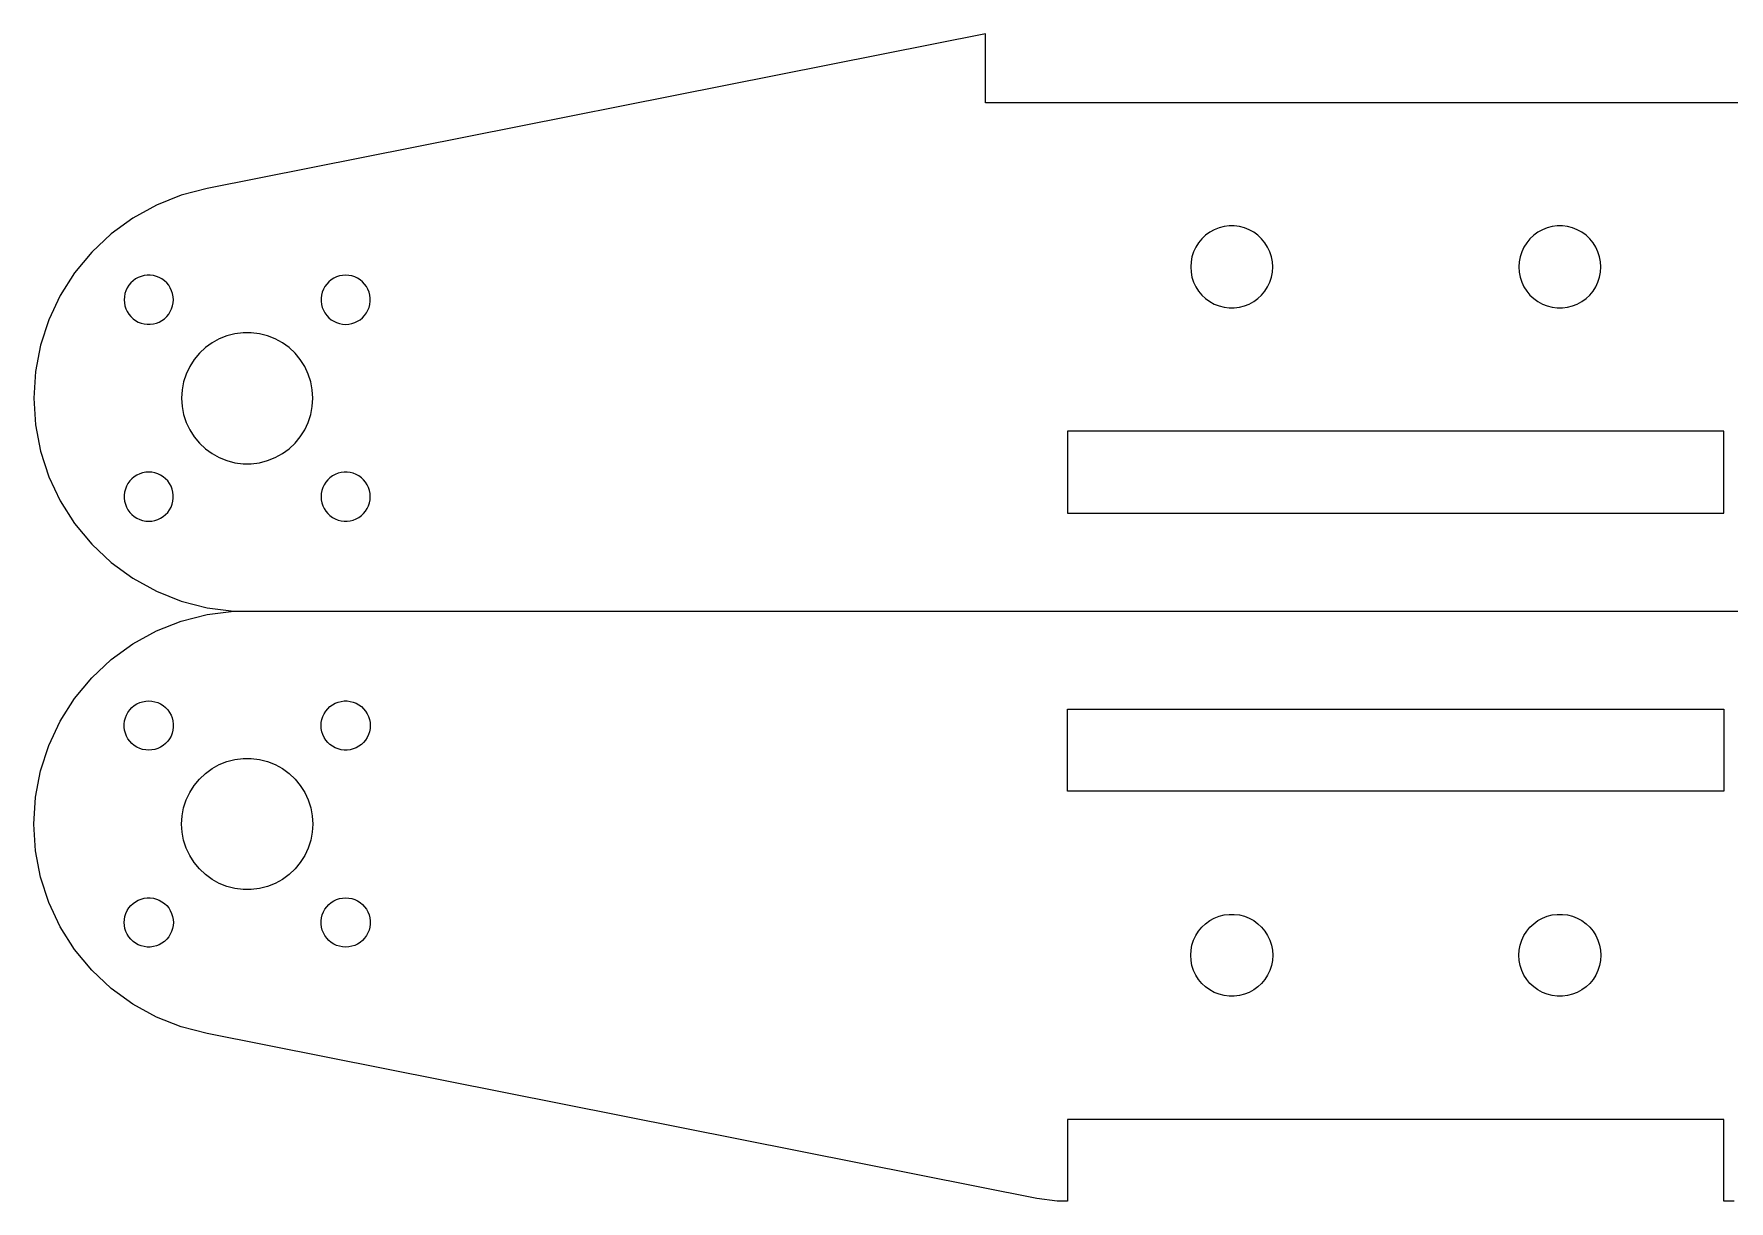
# Model space of a CAD drawing. Extents: x 0 to 499, y -2 to 80.
# Drawn here: x 332.7 to 436, y -1.8 to 69.3 of the extents above; entities that cross this region are included whole.
import ezdxf

# ---------------------------------------------------------------- set-up
doc = ezdxf.new("R2010")
doc.units = 0
doc.layers.add('LAYER_1', color=7, linetype='CONTINUOUS')

msp = doc.modelspace()

# ---------------------------------------------------------------- linework, layer by layer
at = {"layer": 'LAYER_1', "color": 7}
for p, q in [((390.705544, 69.293092), (343.269545, 59.8621)), ((390.705544, 65.092102), (390.705544, 69.293092)), ((440.705544, 65.092102), (390.705544, 65.092102)), ((341.688544, 59.456096), (340.170544, 58.855103)), ((343.269545, 59.8621), (341.688544, 59.456096)), ((338.739545, 58.068098), (337.418545, 57.109107)), ((340.170544, 58.855103), (338.739545, 58.068098)), ((337.418545, 57.109107), (336.228543, 55.991084)), ((404.111544, 57.018091), (403.883544, 56.803094)), ((404.365544, 57.203087), (404.111544, 57.018091)), ((404.641544, 57.354104), (404.365544, 57.203087)), ((404.932544, 57.470098), (404.641544, 57.354104)), ((405.237544, 57.548104), (404.932544, 57.470098)), ((405.548544, 57.587107), (405.237544, 57.548104)), ((405.862544, 57.587107), (405.548544, 57.587107)), ((406.173544, 57.548104), (405.862544, 57.587107)), ((406.478544, 57.470098), (406.173544, 57.548104)), ((406.769544, 57.354104), (406.478544, 57.470098)), ((407.045544, 57.203087), (406.769544, 57.354104)), ((407.299544, 57.018091), (407.045544, 57.203087)), ((407.527544, 56.803094), (407.299544, 57.018091)), ((424.111544, 57.018091), (423.883544, 56.803094)), ((424.365544, 57.203087), (424.111544, 57.018091)), ((424.641544, 57.354104), (424.365544, 57.203087)), ((424.932544, 57.470098), (424.641544, 57.354104)), ((425.237544, 57.548104), (424.932544, 57.470098)), ((425.548544, 57.587107), (425.237544, 57.548104)), ((425.862544, 57.587107), (425.548544, 57.587107)), ((426.173544, 57.548104), (425.862544, 57.587107)), ((426.478544, 57.470098), (426.173544, 57.548104)), ((426.769544, 57.354104), (426.478544, 57.470098)), ((427.045544, 57.203087), (426.769544, 57.354104)), ((427.299544, 57.018091), (427.045544, 57.203087)), ((427.527544, 56.803094), (427.299544, 57.018091)), ((336.228543, 55.991084), (335.188543, 54.733107)), ((403.381544, 56.012081), (403.284544, 55.714083)), ((403.514544, 56.296082), (403.381544, 56.012081)), ((403.682544, 56.561088), (403.514544, 56.296082)), ((403.883544, 56.803094), (403.682544, 56.561088)), ((407.728544, 56.561088), (407.527544, 56.803094)), ((407.896544, 56.296082), (407.728544, 56.561088)), ((408.029544, 56.012081), (407.896544, 56.296082)), ((408.126544, 55.714083), (408.029544, 56.012081)), ((423.381544, 56.012081), (423.284544, 55.714083)), ((423.514544, 56.296082), (423.381544, 56.012081)), ((423.682544, 56.561088), (423.514544, 56.296082)), ((423.883544, 56.803094), (423.682544, 56.561088)), ((427.728544, 56.561088), (427.527544, 56.803094)), ((427.896544, 56.296082), (427.728544, 56.561088)), ((428.029544, 56.012081), (427.896544, 56.296082)), ((428.126544, 55.714083), (428.029544, 56.012081)), ((403.225544, 55.405106), (403.205543, 55.092093)), ((403.205544, 55.092093), (403.225545, 54.779109)), ((403.284544, 55.714083), (403.225544, 55.405106)), ((403.225544, 54.779109), (403.284544, 54.470104)), ((408.185544, 55.405106), (408.126544, 55.714083)), ((408.126544, 54.470104), (408.185544, 54.779109)), ((408.205544, 55.092093), (408.185543, 55.405106)), ((408.185544, 54.779109), (408.205545, 55.092093)), ((423.225544, 55.405106), (423.205543, 55.092093)), ((423.205544, 55.092093), (423.225545, 54.779109)), ((423.284544, 55.714083), (423.225544, 55.405106)), ((423.225544, 54.779109), (423.284544, 54.470104)), ((428.185544, 55.405106), (428.126544, 55.714083)), ((428.126544, 54.470104), (428.185544, 54.779109)), ((428.205544, 55.092093), (428.185543, 55.405106)), ((428.185544, 54.779109), (428.205545, 55.092093)), ((335.188543, 54.733107), (334.313544, 53.3551)), ((338.391545, 53.815094), (338.310545, 53.644096)), ((338.491545, 53.974098), (338.391545, 53.815094)), ((338.612545, 54.119104), (338.491545, 53.974098)), ((338.749544, 54.248108), (338.612545, 54.119104)), ((338.901543, 54.35809), (338.749544, 54.248108)), ((339.066545, 54.449106), (338.901543, 54.35809)), ((339.241545, 54.519098), (339.066545, 54.449106)), ((339.424543, 54.5651), (339.241545, 54.519098)), ((339.611544, 54.589089), (339.424543, 54.5651)), ((339.799543, 54.589089), (339.611544, 54.589089)), ((339.986544, 54.5651), (339.799543, 54.589089)), ((340.169545, 54.519098), (339.986544, 54.5651)), ((340.344543, 54.449106), (340.169545, 54.519098)), ((340.509544, 54.35809), (340.344543, 54.449106)), ((340.661543, 54.248108), (340.509544, 54.35809)), ((340.798545, 54.119104), (340.661543, 54.248108)), ((340.919545, 53.974098), (340.798545, 54.119104)), ((341.019545, 53.815094), (340.919545, 53.974098)), ((341.100543, 53.644096), (341.019545, 53.815094)), ((350.348544, 53.731105), (350.278545, 53.556099)), ((350.439544, 53.896092), (350.348544, 53.731105)), ((350.549543, 54.048097), (350.439544, 53.896092)), ((350.678544, 54.185088), (350.549543, 54.048097)), ((350.823544, 54.306104), (350.678544, 54.185088)), ((350.982545, 54.406096), (350.823544, 54.306104)), ((351.153544, 54.487094), (350.982545, 54.406096)), ((351.332543, 54.54509), (351.153544, 54.487094)), ((351.517545, 54.580086), (351.332543, 54.54509)), ((351.705545, 54.592108), (351.517545, 54.579973)), ((351.893545, 54.580086), (351.705545, 54.592221)), ((352.078544, 54.54509), (351.893545, 54.580086)), ((352.257543, 54.487094), (352.078544, 54.54509)), ((352.428545, 54.406096), (352.257543, 54.487094)), ((352.587543, 54.306104), (352.428545, 54.406096)), ((352.732543, 54.185088), (352.587543, 54.306104)), ((352.861544, 54.048097), (352.732543, 54.185088)), ((352.971543, 53.896092), (352.861544, 54.048097)), ((353.062543, 53.731105), (352.971543, 53.896092)), ((353.132545, 53.556099), (353.062543, 53.731105)), ((403.284544, 54.470104), (403.381544, 54.172105)), ((403.381544, 54.172105), (403.514544, 53.888105)), ((403.514544, 53.888105), (403.682544, 53.623098)), ((407.728544, 53.623098), (407.896544, 53.888105)), ((407.896544, 53.888105), (408.029544, 54.172105)), ((408.029544, 54.172105), (408.126544, 54.470104)), ((423.284544, 54.470104), (423.381544, 54.172105)), ((423.381544, 54.172105), (423.514544, 53.888105)), ((423.514544, 53.888105), (423.682544, 53.623098)), ((427.728544, 53.623098), (427.896544, 53.888105)), ((427.896544, 53.888105), (428.029544, 54.172105)), ((428.029544, 54.172105), (428.126544, 54.470104)), ((334.313544, 53.3551), (333.618544, 51.87809)), ((338.205544, 53.092097), (338.217538, 52.904081)), ((338.217544, 53.280086), (338.205549, 53.092097)), ((338.252545, 53.465082), (338.217544, 53.280086)), ((338.217544, 52.904081), (338.252545, 52.719084)), ((338.310545, 53.644096), (338.252545, 53.465082)), ((338.252545, 52.719084), (338.310545, 52.540099)), ((341.158545, 53.465082), (341.100543, 53.644096)), ((341.100543, 52.540099), (341.158545, 52.719084)), ((341.193543, 53.280086), (341.158545, 53.465082)), ((341.158545, 52.719084), (341.193543, 52.904081)), ((341.193543, 52.904081), (341.205538, 53.092097)), ((341.205543, 53.092097), (341.193549, 53.280086)), ((350.208545, 53.186106), (350.208545, 52.998089)), ((350.208545, 52.998089), (350.232534, 52.811089)), ((350.232545, 53.373106), (350.208556, 53.186106)), ((350.278545, 53.556099), (350.232545, 53.373106)), ((350.232545, 52.811089), (350.278545, 52.628096)), ((353.178545, 53.373106), (353.132545, 53.556099)), ((353.132545, 52.628096), (353.178545, 52.811089)), ((353.178545, 52.811089), (353.202534, 52.998089)), ((353.202545, 53.186106), (353.178556, 53.373106)), ((353.202545, 52.998089), (353.202545, 53.186106)), ((403.682544, 53.623098), (403.883544, 53.381093)), ((403.883544, 53.381093), (404.111544, 53.166096)), ((404.111544, 53.166096), (404.365544, 52.981099)), ((404.365544, 52.981099), (404.641544, 52.830082)), ((404.641544, 52.830082), (404.932544, 52.714089)), ((404.932544, 52.714089), (405.237544, 52.636083)), ((406.173544, 52.636083), (406.478544, 52.714089)), ((406.478544, 52.714089), (406.769544, 52.830082)), ((406.769544, 52.830082), (407.045544, 52.981099)), ((407.045544, 52.981099), (407.299544, 53.166096)), ((407.299544, 53.166096), (407.527544, 53.381093)), ((407.527544, 53.381093), (407.728544, 53.623098)), ((423.682544, 53.623098), (423.883544, 53.381093)), ((423.883544, 53.381093), (424.111544, 53.166096)), ((424.111544, 53.166096), (424.365544, 52.981099)), ((424.365544, 52.981099), (424.641544, 52.830082)), ((424.641544, 52.830082), (424.932544, 52.714089)), ((424.932544, 52.714089), (425.237544, 52.636083)), ((426.173544, 52.636083), (426.478544, 52.714089)), ((426.478544, 52.714089), (426.769544, 52.830082)), ((426.769544, 52.830082), (427.045544, 52.981099)), ((427.045544, 52.981099), (427.299544, 53.166096)), ((427.299544, 53.166096), (427.527544, 53.381093)), ((427.527544, 53.381093), (427.728544, 53.623098)), ((333.618544, 51.87809), (333.113544, 50.325106)), ((338.310545, 52.540099), (338.391545, 52.3691)), ((338.391545, 52.3691), (338.491545, 52.210096)), ((338.491545, 52.210096), (338.612545, 52.065091)), ((338.612545, 52.065091), (338.749544, 51.936087)), ((338.749544, 51.936087), (338.901543, 51.826105)), ((338.901543, 51.826105), (339.066545, 51.735088)), ((339.066545, 51.735088), (339.241545, 51.665097)), ((339.241545, 51.665097), (339.424543, 51.619095)), ((339.986544, 51.619095), (340.169545, 51.665097)), ((340.169545, 51.665097), (340.344543, 51.735088)), ((340.344543, 51.735088), (340.509544, 51.826105)), ((340.509544, 51.826105), (340.661543, 51.936087)), ((340.661543, 51.936087), (340.798545, 52.065091)), ((340.798545, 52.065091), (340.919545, 52.210096)), ((340.919545, 52.210096), (341.019545, 52.3691)), ((341.019545, 52.3691), (341.100543, 52.540099)), ((350.278545, 52.628096), (350.348544, 52.45309)), ((350.348544, 52.45309), (350.439544, 52.288103)), ((350.439544, 52.288103), (350.549543, 52.136098)), ((350.549543, 52.136098), (350.678544, 51.999107)), ((350.678544, 51.999107), (350.823544, 51.87809)), ((350.823544, 51.87809), (350.982545, 51.778099)), ((350.982545, 51.778099), (351.153544, 51.697101)), ((351.153544, 51.697101), (351.332543, 51.639104)), ((352.078544, 51.639104), (352.257543, 51.697101)), ((352.257543, 51.697101), (352.428545, 51.778099)), ((352.428545, 51.778099), (352.587543, 51.87809)), ((352.587543, 51.87809), (352.732543, 51.999107)), ((352.732543, 51.999107), (352.861544, 52.136098)), ((352.861544, 52.136098), (352.971543, 52.288103)), ((352.971543, 52.288103), (353.062543, 52.45309)), ((353.062543, 52.45309), (353.132545, 52.628096)), ((405.237544, 52.636083), (405.548544, 52.597108)), ((405.548544, 52.597108), (405.862544, 52.597108)), ((405.862544, 52.597108), (406.173544, 52.636083)), ((425.237544, 52.636083), (425.548544, 52.597108)), ((425.548544, 52.597108), (425.862544, 52.597108)), ((425.862544, 52.597108), (426.173544, 52.636083)), ((339.424543, 51.619095), (339.611544, 51.595106)), ((339.611544, 51.595106), (339.799543, 51.595106)), ((339.799543, 51.595106), (339.986544, 51.619095)), ((344.002543, 50.711101), (343.562545, 50.469096)), ((344.469545, 50.896098), (344.002543, 50.711101)), ((344.955543, 51.021094), (344.469545, 50.896098)), ((345.454543, 51.084086), (344.955543, 51.021094)), ((345.956543, 51.084086), (345.454543, 51.084086)), ((346.455543, 51.021094), (345.956543, 51.084086)), ((346.941544, 50.896098), (346.455543, 51.021094)), ((347.408545, 50.711101), (346.941544, 50.896098)), ((347.848544, 50.469096), (347.408545, 50.711101)), ((351.332543, 51.639104), (351.517545, 51.604109)), ((351.517545, 51.604109), (351.705545, 51.591973)), ((351.705545, 51.592086), (351.893545, 51.604222)), ((351.893545, 51.604109), (352.078544, 51.639104)), ((333.113544, 50.325106), (332.808543, 48.721096)), ((342.789544, 49.830088), (342.469543, 49.443105)), ((343.155544, 50.174089), (342.789544, 49.830088)), ((343.562545, 50.469096), (343.155544, 50.174089)), ((348.255545, 50.174089), (347.848544, 50.469096)), ((348.621545, 49.830088), (348.255545, 50.174089)), ((348.941545, 49.443105), (348.621545, 49.830088)), ((332.808543, 48.721096), (332.705543, 47.092081)), ((341.986545, 48.564096), (341.831543, 48.087084)), ((342.200543, 49.019094), (341.986545, 48.564096)), ((342.469543, 49.443105), (342.200543, 49.019094)), ((349.210545, 49.019094), (348.941545, 49.443105)), ((349.424543, 48.564096), (349.210545, 49.019094)), ((349.579545, 48.087084), (349.424543, 48.564096)), ((341.737544, 47.593082), (341.705545, 47.092081)), ((341.831543, 48.087084), (341.737544, 47.593082)), ((349.673545, 47.593082), (349.579545, 48.087084)), ((349.705543, 47.092081), (349.673545, 47.593082)), ((332.705543, 47.092081), (332.808543, 45.463094)), ((341.705545, 47.092081), (341.737544, 46.591108)), ((341.737544, 46.591108), (341.831543, 46.097107)), ((349.579545, 46.097107), (349.673545, 46.591108)), ((349.673545, 46.591108), (349.705543, 47.092081)), ((332.808543, 45.463094), (333.113544, 43.859084)), ((341.831543, 46.097107), (341.986545, 45.620095)), ((341.986545, 45.620095), (342.200543, 45.165096)), ((349.210545, 45.165096), (349.424543, 45.620095)), ((349.424543, 45.620095), (349.579545, 46.097107)), ((342.200543, 45.165096), (342.469543, 44.741085)), ((342.469543, 44.741085), (342.789544, 44.354102)), ((348.621545, 44.354102), (348.941545, 44.741085)), ((348.941545, 44.741085), (349.210545, 45.165096)), ((395.705544, 45.092085), (395.705544, 40.092095)), ((435.705544, 45.092085), (395.705544, 45.092085)), ((435.705544, 40.092095), (435.705544, 45.092085)), ((333.113544, 43.859084), (333.618544, 42.3061)), ((342.789544, 44.354102), (343.155544, 44.010102)), ((343.155544, 44.010102), (343.562545, 43.715095)), ((343.562545, 43.715095), (344.002543, 43.473089)), ((344.002543, 43.473089), (344.469545, 43.288092)), ((346.941544, 43.288092), (347.408545, 43.473089)), ((347.408545, 43.473089), (347.848544, 43.715095)), ((347.848544, 43.715095), (348.255545, 44.010102)), ((348.255545, 44.010102), (348.621545, 44.354102)), ((338.982544, 42.406092), (338.823546, 42.3061)), ((339.153545, 42.487089), (338.982544, 42.406092)), ((339.332545, 42.545086), (339.153545, 42.487089)), ((339.517544, 42.580082), (339.332545, 42.545086)), ((339.705544, 42.592104), (339.517544, 42.579969)), ((339.893543, 42.580082), (339.705544, 42.592217)), ((340.078543, 42.545086), (339.893543, 42.580082)), ((340.257545, 42.487089), (340.078543, 42.545086)), ((340.428543, 42.406092), (340.257545, 42.487089)), ((340.587544, 42.3061), (340.428543, 42.406092)), ((344.469545, 43.288092), (344.955543, 43.163096)), ((344.955543, 43.163096), (345.454543, 43.100104)), ((345.454543, 43.100104), (345.956543, 43.100104)), ((345.956543, 43.100104), (346.455543, 43.163096)), ((346.455543, 43.163096), (346.941544, 43.288092)), ((351.066543, 42.449102), (350.901545, 42.358086)), ((351.241543, 42.519093), (351.066543, 42.449102)), ((351.424545, 42.565096), (351.241543, 42.519093)), ((351.611545, 42.589084), (351.424545, 42.565096)), ((351.799545, 42.589084), (351.611545, 42.589084)), ((351.986545, 42.565096), (351.799545, 42.589084)), ((352.169544, 42.519093), (351.986545, 42.565096)), ((352.344544, 42.449102), (352.169544, 42.519093)), ((352.509545, 42.358086), (352.344544, 42.449102)), ((333.618544, 42.3061), (334.313544, 40.82909)), ((338.232544, 41.373102), (338.208555, 41.186101)), ((338.278543, 41.556095), (338.232544, 41.373102)), ((338.348543, 41.731101), (338.278543, 41.556095)), ((338.439543, 41.896088), (338.348543, 41.731101)), ((338.549544, 42.048093), (338.439543, 41.896088)), ((338.678545, 42.185083), (338.549544, 42.048093)), ((338.823546, 42.3061), (338.678545, 42.185083)), ((340.732545, 42.185083), (340.587544, 42.3061)), ((340.861543, 42.048093), (340.732545, 42.185083)), ((340.971545, 41.896088), (340.861543, 42.048093)), ((341.062544, 41.731101), (340.971545, 41.896088)), ((341.132544, 41.556095), (341.062544, 41.731101)), ((341.178543, 41.373102), (341.132544, 41.556095)), ((341.202543, 41.186101), (341.178555, 41.373102)), ((350.252544, 41.465106), (350.217545, 41.280081)), ((350.310543, 41.644092), (350.252544, 41.465106)), ((350.391544, 41.81509), (350.310543, 41.644092)), ((350.491544, 41.974094), (350.391544, 41.81509)), ((350.612543, 42.1191), (350.491544, 41.974094)), ((350.749545, 42.248104), (350.612543, 42.1191)), ((350.901545, 42.358086), (350.749545, 42.248104)), ((352.661545, 42.248104), (352.509545, 42.358086)), ((352.798544, 42.1191), (352.661545, 42.248104)), ((352.919544, 41.974094), (352.798544, 42.1191)), ((353.019543, 41.81509), (352.919544, 41.974094)), ((353.100544, 41.644092), (353.019543, 41.81509)), ((353.158544, 41.465106), (353.100544, 41.644092)), ((353.193545, 41.280081), (353.158544, 41.465106)), ((334.313544, 40.82909), (335.188543, 39.451095)), ((338.208544, 41.186101), (338.208544, 40.998085)), ((338.208544, 40.998085), (338.232533, 40.811084)), ((338.232544, 40.811084), (338.278543, 40.628092)), ((338.278543, 40.628092), (338.348543, 40.453086)), ((338.348543, 40.453086), (338.439543, 40.288096)), ((340.971545, 40.288096), (341.062544, 40.453086)), ((341.062544, 40.453086), (341.132544, 40.628092)), ((341.132544, 40.628092), (341.178543, 40.811084)), ((341.178543, 40.811084), (341.202532, 40.998085)), ((341.202543, 40.998085), (341.202543, 41.186101)), ((350.205545, 41.092093), (350.21754, 40.904105)), ((350.217545, 41.280081), (350.205551, 41.092093)), ((350.217545, 40.904105), (350.252544, 40.719108)), ((350.252544, 40.719108), (350.310543, 40.540095)), ((350.310543, 40.540095), (350.391544, 40.369096)), ((350.391544, 40.369096), (350.491544, 40.210095)), ((352.919544, 40.210095), (353.019543, 40.369096)), ((353.019543, 40.369096), (353.100544, 40.540095)), ((353.100544, 40.540095), (353.158544, 40.719108)), ((353.158544, 40.719108), (353.193545, 40.904105)), ((353.193545, 40.904105), (353.205539, 41.092093)), ((353.205545, 41.092093), (353.19355, 41.280081)), ((335.188543, 39.451095), (336.228543, 38.193095)), ((338.439543, 40.288096), (338.549544, 40.136094)), ((338.549544, 40.136094), (338.678545, 39.999094)), ((338.678545, 39.999094), (338.823546, 39.878094)), ((338.823546, 39.878094), (338.982544, 39.778095)), ((338.982544, 39.778095), (339.153545, 39.697094)), ((339.153545, 39.697094), (339.332545, 39.639095)), ((339.332545, 39.639095), (339.517544, 39.604096)), ((339.517544, 39.604096), (339.705544, 39.592102)), ((339.705544, 39.592096), (339.893543, 39.604091)), ((339.893543, 39.604096), (340.078543, 39.639095)), ((340.078543, 39.639095), (340.257545, 39.697094)), ((340.257545, 39.697094), (340.428543, 39.778095)), ((340.428543, 39.778095), (340.587544, 39.878094)), ((340.587544, 39.878094), (340.732545, 39.999094)), ((340.732545, 39.999094), (340.861543, 40.136094)), ((340.861543, 40.136094), (340.971545, 40.288096)), ((350.491544, 40.210095), (350.612543, 40.065095)), ((350.612543, 40.065095), (350.749545, 39.936094)), ((350.749545, 39.936094), (350.901545, 39.826095)), ((350.901545, 39.826095), (351.066543, 39.735095)), ((351.066543, 39.735095), (351.241543, 39.665096)), ((351.241543, 39.665096), (351.424545, 39.619093)), ((351.424545, 39.619093), (351.611545, 39.595105)), ((351.611545, 39.595096), (351.799545, 39.595096)), ((351.799545, 39.595096), (351.986545, 39.619085)), ((351.986545, 39.619093), (352.169544, 39.665096)), ((352.169544, 39.665096), (352.344544, 39.735095)), ((352.344544, 39.735095), (352.509545, 39.826095)), ((352.509545, 39.826095), (352.661545, 39.936094)), ((352.661545, 39.936094), (352.798544, 40.065095)), ((352.798544, 40.065095), (352.919544, 40.210095)), ((395.705544, 40.092095), (435.705544, 40.092095)), ((336.228543, 38.193095), (337.418545, 37.075094)), ((337.418545, 37.075094), (338.739545, 36.116095)), ((338.739545, 36.116095), (340.170544, 35.329096)), ((340.170544, 35.329096), (341.688544, 34.728095)), ((341.688544, 34.728095), (343.269545, 34.322096)), ((343.269545, 34.322096), (344.889545, 34.118094)), ((343.269545, 33.914101), (344.889545, 34.118103)), ((344.889545, 34.118103), (486.521543, 34.118103)), ((340.170544, 32.907101), (341.688544, 33.508102)), ((341.688544, 33.508102), (343.269545, 33.914101)), ((337.418545, 31.161102), (338.739545, 32.120102)), ((338.739545, 32.120102), (340.170544, 32.907101)), ((336.228543, 30.043102), (337.418545, 31.161102)), ((335.188543, 28.785102), (336.228543, 30.043102)), ((334.313544, 27.407107), (335.188543, 28.785102)), ((338.348543, 27.783111), (338.439543, 27.948101)), ((338.439543, 27.948101), (338.549544, 28.100103)), ((338.549544, 28.100103), (338.678545, 28.237102)), ((338.678545, 28.237102), (338.823546, 28.358102)), ((338.823546, 28.358102), (338.982544, 28.458102)), ((338.982544, 28.458102), (339.153545, 28.539103)), ((339.153545, 28.539103), (339.332545, 28.597102)), ((339.332545, 28.597102), (339.517544, 28.632101)), ((339.517544, 28.632101), (339.705544, 28.644095)), ((339.705544, 28.644101), (339.893543, 28.632106)), ((339.893543, 28.632101), (340.078543, 28.597102)), ((340.078543, 28.597102), (340.257545, 28.539103)), ((340.257545, 28.539103), (340.428543, 28.458102)), ((340.428543, 28.458102), (340.587544, 28.358102)), ((340.587544, 28.358102), (340.732545, 28.237102)), ((340.732545, 28.237102), (340.861543, 28.100103)), ((340.861543, 28.100103), (340.971545, 27.948101)), ((340.971545, 27.948101), (341.062544, 27.783111)), ((350.391544, 27.867101), (350.491544, 28.026102)), ((350.491544, 28.026102), (350.612543, 28.171102)), ((350.612543, 28.171102), (350.749545, 28.300103)), ((350.749545, 28.300103), (350.901545, 28.410102)), ((350.901545, 28.410102), (351.066543, 28.501101)), ((351.066543, 28.501101), (351.241543, 28.571101)), ((351.241543, 28.571101), (351.424545, 28.617103)), ((351.424545, 28.617103), (351.611545, 28.641092)), ((351.611545, 28.641101), (351.799545, 28.641101)), ((351.799545, 28.641101), (351.986545, 28.617112)), ((351.986545, 28.617103), (352.169544, 28.571101)), ((352.169544, 28.571101), (352.344544, 28.501101)), ((352.344544, 28.501101), (352.509545, 28.410102)), ((352.509545, 28.410102), (352.661545, 28.300103)), ((352.661545, 28.300103), (352.798544, 28.171102)), ((352.798544, 28.171102), (352.919544, 28.026102)), ((352.919544, 28.026102), (353.019543, 27.867101)), ((395.705544, 23.144112), (395.705544, 28.144102)), ((395.705544, 28.144102), (435.705544, 28.144102)), ((435.705544, 28.144102), (435.705544, 23.144112)), ((333.618544, 25.930097), (334.313544, 27.407107)), ((338.208544, 27.238112), (338.232533, 27.425112)), ((338.208544, 27.050095), (338.208544, 27.238112)), ((338.232544, 26.863095), (338.208555, 27.050095)), ((338.232544, 27.425112), (338.278543, 27.608105)), ((338.278543, 26.680102), (338.232544, 26.863095)), ((338.278543, 27.608105), (338.348543, 27.783111)), ((341.062544, 27.783111), (341.132544, 27.608105)), ((341.132544, 27.608105), (341.178543, 27.425112)), ((341.178543, 26.863095), (341.132544, 26.680102)), ((341.178543, 27.425112), (341.202532, 27.238112)), ((341.202543, 27.050095), (341.178555, 26.863095)), ((341.202543, 27.238112), (341.202543, 27.050095)), ((350.205545, 27.144104), (350.21754, 27.332092)), ((350.217545, 26.956115), (350.205551, 27.144104)), ((350.217545, 27.332092), (350.252544, 27.517089)), ((350.252544, 26.771091), (350.217545, 26.956115)), ((350.252544, 27.517089), (350.310543, 27.696102)), ((350.310543, 27.696102), (350.391544, 27.867101)), ((353.019543, 27.867101), (353.100544, 27.696102)), ((353.100544, 27.696102), (353.158544, 27.517089)), ((353.158544, 27.517089), (353.193545, 27.332092)), ((353.193545, 26.956115), (353.158544, 26.771091)), ((353.193545, 27.332092), (353.205539, 27.144104)), ((353.205545, 27.144104), (353.19355, 26.956115)), ((333.113544, 24.377112), (333.618544, 25.930097)), ((338.348543, 26.505096), (338.278543, 26.680102)), ((338.439543, 26.340109), (338.348543, 26.505096)), ((338.549544, 26.188104), (338.439543, 26.340109)), ((338.678545, 26.051113), (338.549544, 26.188104)), ((338.823546, 25.930097), (338.678545, 26.051113)), ((338.982544, 25.830105), (338.823546, 25.930097)), ((339.153545, 25.749107), (338.982544, 25.830105)), ((340.428543, 25.830105), (340.257545, 25.749107)), ((340.587544, 25.930097), (340.428543, 25.830105)), ((340.732545, 26.051113), (340.587544, 25.930097)), ((340.861543, 26.188104), (340.732545, 26.051113)), ((340.971545, 26.340109), (340.861543, 26.188104)), ((341.062544, 26.505096), (340.971545, 26.340109)), ((341.132544, 26.680102), (341.062544, 26.505096)), ((350.310543, 26.592105), (350.252544, 26.771091)), ((350.391544, 26.421107), (350.310543, 26.592105)), ((350.491544, 26.262103), (350.391544, 26.421107)), ((350.612543, 26.117097), (350.491544, 26.262103)), ((350.749545, 25.988093), (350.612543, 26.117097)), ((350.901545, 25.878111), (350.749545, 25.988093)), ((351.066543, 25.787095), (350.901545, 25.878111)), ((352.509545, 25.878111), (352.344544, 25.787095)), ((352.661545, 25.988093), (352.509545, 25.878111)), ((352.798544, 26.117097), (352.661545, 25.988093)), ((352.919544, 26.262103), (352.798544, 26.117097)), ((353.019543, 26.421107), (352.919544, 26.262103)), ((353.100544, 26.592105), (353.019543, 26.421107)), ((353.158544, 26.771091), (353.100544, 26.592105)), ((339.332545, 25.691111), (339.153545, 25.749107)), ((339.517544, 25.656115), (339.332545, 25.691111)), ((339.705544, 25.644093), (339.517544, 25.656228)), ((339.893543, 25.656115), (339.705544, 25.64398)), ((340.078543, 25.691111), (339.893543, 25.656115)), ((340.257545, 25.749107), (340.078543, 25.691111)), ((344.002543, 24.763108), (344.469545, 24.948104)), ((344.469545, 24.948104), (344.955543, 25.073101)), ((344.955543, 25.073101), (345.454543, 25.136093)), ((345.454543, 25.136093), (345.956543, 25.136093)), ((345.956543, 25.136093), (346.455543, 25.073101)), ((346.455543, 25.073101), (346.941544, 24.948104)), ((346.941544, 24.948104), (347.408545, 24.763108)), ((351.241543, 25.717103), (351.066543, 25.787095)), ((351.424545, 25.671101), (351.241543, 25.717103)), ((351.611545, 25.647112), (351.424545, 25.671101)), ((351.799545, 25.647112), (351.611545, 25.647112)), ((351.986545, 25.671101), (351.799545, 25.647112)), ((352.169544, 25.717103), (351.986545, 25.671101)), ((352.344544, 25.787095), (352.169544, 25.717103)), ((332.808543, 22.773102), (333.113544, 24.377112)), ((342.469543, 23.495111), (342.789544, 23.882095)), ((342.789544, 23.882095), (343.155544, 24.226095)), ((343.155544, 24.226095), (343.562545, 24.521102)), ((343.562545, 24.521102), (344.002543, 24.763108)), ((347.408545, 24.763108), (347.848544, 24.521102)), ((347.848544, 24.521102), (348.255545, 24.226095)), ((348.255545, 24.226095), (348.621545, 23.882095)), ((348.621545, 23.882095), (348.941545, 23.495111)), ((332.705543, 21.144116), (332.808543, 22.773102)), ((341.986545, 22.616102), (342.200543, 23.071101)), ((342.200543, 23.071101), (342.469543, 23.495111)), ((348.941545, 23.495111), (349.210545, 23.071101)), ((349.210545, 23.071101), (349.424543, 22.616102)), ((435.705544, 23.144112), (395.705544, 23.144112)), ((341.737544, 21.645088), (341.831543, 22.13909)), ((341.831543, 22.13909), (341.986545, 22.616102)), ((349.424543, 22.616102), (349.579545, 22.13909)), ((349.579545, 22.13909), (349.673545, 21.645088)), ((332.808543, 19.515101), (332.705543, 21.144116)), ((341.705545, 21.144116), (341.737544, 21.645088)), ((341.737544, 20.643115), (341.705545, 21.144116)), ((349.673545, 21.645088), (349.705543, 21.144116)), ((349.705543, 21.144116), (349.673545, 20.643115)), ((341.831543, 20.149113), (341.737544, 20.643115)), ((341.986545, 19.672101), (341.831543, 20.149113)), ((342.200543, 19.217102), (341.986545, 19.672101)), ((349.424543, 19.672101), (349.210545, 19.217102)), ((349.579545, 20.149113), (349.424543, 19.672101)), ((349.673545, 20.643115), (349.579545, 20.149113)), ((333.113544, 17.911091), (332.808543, 19.515101)), ((342.469543, 18.793092), (342.200543, 19.217102)), ((342.789544, 18.406109), (342.469543, 18.793092)), ((348.941545, 18.793092), (348.621545, 18.406109)), ((349.210545, 19.217102), (348.941545, 18.793092)), ((333.618544, 16.358107), (333.113544, 17.911091)), ((343.155544, 18.062108), (342.789544, 18.406109)), ((343.562545, 17.767101), (343.155544, 18.062108)), ((344.002543, 17.525095), (343.562545, 17.767101)), ((347.848544, 17.767101), (347.408545, 17.525095)), ((348.255545, 18.062108), (347.848544, 17.767101)), ((348.621545, 18.406109), (348.255545, 18.062108)), ((339.066545, 16.501109), (339.241545, 16.5711)), ((339.241545, 16.5711), (339.424543, 16.617102)), ((339.424543, 16.617102), (339.611544, 16.641091)), ((339.611544, 16.641091), (339.799543, 16.641091)), ((339.799543, 16.641091), (339.986544, 16.617102)), ((339.986544, 16.617102), (340.169545, 16.5711)), ((340.169545, 16.5711), (340.344543, 16.501109)), ((344.469545, 17.340099), (344.002543, 17.525095)), ((344.955543, 17.215103), (344.469545, 17.340099)), ((345.454543, 17.152111), (344.955543, 17.215103)), ((345.956543, 17.152111), (345.454543, 17.152111)), ((346.455543, 17.215103), (345.956543, 17.152111)), ((346.941544, 17.340099), (346.455543, 17.215103)), ((347.408545, 17.525095), (346.941544, 17.340099)), ((350.982545, 16.458098), (351.153544, 16.539096)), ((351.153544, 16.539096), (351.332543, 16.597092)), ((351.332543, 16.597092), (351.517545, 16.632088)), ((351.517545, 16.632088), (351.705545, 16.644223)), ((351.705545, 16.644111), (351.893545, 16.631975)), ((351.893545, 16.632088), (352.078544, 16.597092)), ((352.078544, 16.597092), (352.257543, 16.539096)), ((352.257543, 16.539096), (352.428545, 16.458098)), ((334.313544, 14.881097), (333.618544, 16.358107)), ((338.217544, 15.332116), (338.252545, 15.517113)), ((338.252545, 15.517113), (338.310545, 15.696098)), ((338.310545, 15.696098), (338.391545, 15.867096)), ((338.391545, 15.867096), (338.491545, 16.0261)), ((338.491545, 16.0261), (338.612545, 16.171106)), ((338.612545, 16.171106), (338.749544, 16.30011)), ((338.749544, 16.30011), (338.901543, 16.410092)), ((338.901543, 16.410092), (339.066545, 16.501109)), ((340.344543, 16.501109), (340.509544, 16.410092)), ((340.509544, 16.410092), (340.661543, 16.30011)), ((340.661543, 16.30011), (340.798545, 16.171106)), ((340.798545, 16.171106), (340.919545, 16.0261)), ((340.919545, 16.0261), (341.019545, 15.867096)), ((341.019545, 15.867096), (341.100543, 15.696098)), ((341.100543, 15.696098), (341.158545, 15.517113)), ((341.158545, 15.517113), (341.193543, 15.332116)), ((350.232545, 15.425108), (350.278545, 15.608101)), ((350.278545, 15.608101), (350.348544, 15.783107)), ((350.348544, 15.783107), (350.439544, 15.948094)), ((350.439544, 15.948094), (350.549543, 16.100099)), ((350.549543, 16.100099), (350.678544, 16.23709)), ((350.678544, 16.23709), (350.823544, 16.358107)), ((350.823544, 16.358107), (350.982545, 16.458098)), ((352.428545, 16.458098), (352.587543, 16.358107)), ((352.587543, 16.358107), (352.732543, 16.23709)), ((352.732543, 16.23709), (352.861544, 16.100099)), ((352.861544, 16.100099), (352.971543, 15.948094)), ((352.971543, 15.948094), (353.062543, 15.783107)), ((353.062543, 15.783107), (353.132545, 15.608101)), ((353.132545, 15.608101), (353.178545, 15.425108)), ((404.641544, 15.406115), (404.932544, 15.522108)), ((404.932544, 15.522108), (405.237544, 15.600114)), ((405.237544, 15.600114), (405.548544, 15.639089)), ((405.548544, 15.639089), (405.862544, 15.639089)), ((405.862544, 15.639089), (406.173544, 15.600114)), ((406.173544, 15.600114), (406.478544, 15.522108)), ((406.478544, 15.522108), (406.769544, 15.406115)), ((424.641544, 15.406115), (424.932544, 15.522108)), ((424.932544, 15.522108), (425.237544, 15.600114)), ((425.237544, 15.600114), (425.548544, 15.639089)), ((425.548544, 15.639089), (425.862544, 15.639089)), ((425.862544, 15.639089), (426.173544, 15.600114)), ((426.173544, 15.600114), (426.478544, 15.522108)), ((426.478544, 15.522108), (426.769544, 15.406115)), ((335.188543, 13.50309), (334.313544, 14.881097)), ((338.205544, 15.144099), (338.217538, 15.332116)), ((338.217544, 14.956111), (338.205549, 15.144099)), ((338.252545, 14.771115), (338.217544, 14.956111)), ((338.310545, 14.592101), (338.252545, 14.771115)), ((338.391545, 14.421103), (338.310545, 14.592101)), ((341.100543, 14.592101), (341.019545, 14.421103)), ((341.158545, 14.771115), (341.100543, 14.592101)), ((341.193543, 14.956111), (341.158545, 14.771115)), ((341.193543, 15.332116), (341.205538, 15.144099)), ((341.205543, 15.144099), (341.193549, 14.956111)), ((350.208545, 15.238108), (350.232534, 15.425108)), ((350.208545, 15.050091), (350.208545, 15.238108)), ((350.232545, 14.863091), (350.208556, 15.050091)), ((350.278545, 14.680098), (350.232545, 14.863091)), ((350.348544, 14.505092), (350.278545, 14.680098)), ((350.439544, 14.340105), (350.348544, 14.505092)), ((353.062543, 14.505092), (352.971543, 14.340105)), ((353.132545, 14.680098), (353.062543, 14.505092)), ((353.178545, 14.863091), (353.132545, 14.680098)), ((353.178545, 15.425108), (353.202534, 15.238108)), ((353.202545, 15.050091), (353.178556, 14.863091)), ((353.202545, 15.238108), (353.202545, 15.050091)), ((403.514544, 14.348092), (403.682544, 14.613098)), ((403.682544, 14.613098), (403.883544, 14.855104)), ((403.883544, 14.855104), (404.111544, 15.070101)), ((404.111544, 15.070101), (404.365544, 15.255097)), ((404.365544, 15.255097), (404.641544, 15.406115)), ((406.769544, 15.406115), (407.045544, 15.255097)), ((407.045544, 15.255097), (407.299544, 15.070101)), ((407.299544, 15.070101), (407.527544, 14.855104)), ((407.527544, 14.855104), (407.728544, 14.613098)), ((407.728544, 14.613098), (407.896544, 14.348092)), ((423.514544, 14.348092), (423.682544, 14.613098)), ((423.682544, 14.613098), (423.883544, 14.855104)), ((423.883544, 14.855104), (424.111544, 15.070101)), ((424.111544, 15.070101), (424.365544, 15.255097)), ((424.365544, 15.255097), (424.641544, 15.406115)), ((426.769544, 15.406115), (427.045544, 15.255097)), ((427.045544, 15.255097), (427.299544, 15.070101)), ((427.299544, 15.070101), (427.527544, 14.855104)), ((427.527544, 14.855104), (427.728544, 14.613098)), ((427.728544, 14.613098), (427.896544, 14.348092)), ((336.228543, 12.245113), (335.188543, 13.50309)), ((338.491545, 14.262099), (338.391545, 14.421103)), ((338.612545, 14.117093), (338.491545, 14.262099)), ((338.749544, 13.988089), (338.612545, 14.117093)), ((338.901543, 13.878107), (338.749544, 13.988089)), ((339.066545, 13.78709), (338.901543, 13.878107)), ((339.241545, 13.717099), (339.066545, 13.78709)), ((339.424543, 13.671097), (339.241545, 13.717099)), ((339.611544, 13.647108), (339.424543, 13.671097)), ((339.799543, 13.647108), (339.611544, 13.647108)), ((339.986544, 13.671097), (339.799543, 13.647108)), ((340.169545, 13.717099), (339.986544, 13.671097)), ((340.344543, 13.78709), (340.169545, 13.717099)), ((340.509544, 13.878107), (340.344543, 13.78709)), ((340.661543, 13.988089), (340.509544, 13.878107)), ((340.798545, 14.117093), (340.661543, 13.988089)), ((340.919545, 14.262099), (340.798545, 14.117093)), ((341.019545, 14.421103), (340.919545, 14.262099)), ((350.549543, 14.1881), (350.439544, 14.340105)), ((350.678544, 14.051109), (350.549543, 14.1881)), ((350.823544, 13.930092), (350.678544, 14.051109)), ((350.982545, 13.830101), (350.823544, 13.930092)), ((351.153544, 13.749103), (350.982545, 13.830101)), ((351.332543, 13.691107), (351.153544, 13.749103)), ((351.517545, 13.656111), (351.332543, 13.691107)), ((351.705545, 13.644088), (351.517545, 13.656224)), ((351.893545, 13.656111), (351.705545, 13.643975)), ((352.078544, 13.691107), (351.893545, 13.656111)), ((352.257543, 13.749103), (352.078544, 13.691107)), ((352.428545, 13.830101), (352.257543, 13.749103)), ((352.587543, 13.930092), (352.428545, 13.830101)), ((352.732543, 14.051109), (352.587543, 13.930092)), ((352.861544, 14.1881), (352.732543, 14.051109)), ((352.971543, 14.340105), (352.861544, 14.1881)), ((403.205544, 13.144103), (403.225545, 13.457088)), ((403.225544, 13.457088), (403.284544, 13.766093)), ((403.284544, 13.766093), (403.381544, 14.064091)), ((403.381544, 14.064091), (403.514544, 14.348092)), ((407.896544, 14.348092), (408.029544, 14.064091)), ((408.029544, 14.064091), (408.126544, 13.766093)), ((408.126544, 13.766093), (408.185544, 13.457088)), ((408.185544, 13.457088), (408.205545, 13.144103)), ((423.205544, 13.144103), (423.225545, 13.457088)), ((423.225544, 13.457088), (423.284544, 13.766093)), ((423.284544, 13.766093), (423.381544, 14.064091)), ((423.381544, 14.064091), (423.514544, 14.348092)), ((427.896544, 14.348092), (428.029544, 14.064091)), ((428.029544, 14.064091), (428.126544, 13.766093)), ((428.126544, 13.766093), (428.185544, 13.457088)), ((428.185544, 13.457088), (428.205545, 13.144103)), ((403.225544, 12.831091), (403.205543, 13.144103)), ((403.284544, 12.522114), (403.225544, 12.831091)), ((403.381544, 12.224115), (403.284544, 12.522114)), ((408.126544, 12.522114), (408.029544, 12.224115)), ((408.185544, 12.831091), (408.126544, 12.522114)), ((408.205544, 13.144103), (408.185543, 12.831091)), ((423.225544, 12.831091), (423.205543, 13.144103)), ((423.284544, 12.522114), (423.225544, 12.831091)), ((423.381544, 12.224115), (423.284544, 12.522114)), ((428.126544, 12.522114), (428.029544, 12.224115)), ((428.185544, 12.831091), (428.126544, 12.522114)), ((428.205544, 13.144103), (428.185543, 12.831091)), ((337.418545, 11.127089), (336.228543, 12.245113)), ((403.514544, 11.940115), (403.381544, 12.224115)), ((403.682544, 11.675109), (403.514544, 11.940115)), ((403.883544, 11.433103), (403.682544, 11.675109)), ((404.111544, 11.218106), (403.883544, 11.433103)), ((407.527544, 11.433103), (407.299544, 11.218106)), ((407.728544, 11.675109), (407.527544, 11.433103)), ((407.896544, 11.940115), (407.728544, 11.675109)), ((408.029544, 12.224115), (407.896544, 11.940115)), ((423.514544, 11.940115), (423.381544, 12.224115)), ((423.682544, 11.675109), (423.514544, 11.940115)), ((423.883544, 11.433103), (423.682544, 11.675109)), ((424.111544, 11.218106), (423.883544, 11.433103)), ((427.527544, 11.433103), (427.299544, 11.218106)), ((427.728544, 11.675109), (427.527544, 11.433103)), ((427.896544, 11.940115), (427.728544, 11.675109)), ((428.029544, 12.224115), (427.896544, 11.940115)), ((338.739545, 10.168098), (337.418545, 11.127089)), ((404.365544, 11.033109), (404.111544, 11.218106)), ((404.641544, 10.882092), (404.365544, 11.033109)), ((404.932544, 10.766099), (404.641544, 10.882092)), ((405.237544, 10.688093), (404.932544, 10.766099)), ((405.548544, 10.64909), (405.237544, 10.688093)), ((405.862544, 10.64909), (405.548544, 10.64909)), ((406.173544, 10.688093), (405.862544, 10.64909)), ((406.478544, 10.766099), (406.173544, 10.688093)), ((406.769544, 10.882092), (406.478544, 10.766099)), ((407.045544, 11.033109), (406.769544, 10.882092)), ((407.299544, 11.218106), (407.045544, 11.033109)), ((424.365544, 11.033109), (424.111544, 11.218106)), ((424.641544, 10.882092), (424.365544, 11.033109)), ((424.932544, 10.766099), (424.641544, 10.882092)), ((425.237544, 10.688093), (424.932544, 10.766099)), ((425.548544, 10.64909), (425.237544, 10.688093)), ((425.862544, 10.64909), (425.548544, 10.64909)), ((426.173544, 10.688093), (425.862544, 10.64909)), ((426.478544, 10.766099), (426.173544, 10.688093)), ((426.769544, 10.882092), (426.478544, 10.766099)), ((427.045544, 11.033109), (426.769544, 10.882092)), ((427.299544, 11.218106), (427.045544, 11.033109)), ((340.170544, 9.381093), (338.739545, 10.168098)), ((341.688544, 8.780101), (340.170544, 9.381093)), ((343.269545, 8.374096), (341.688544, 8.780101)), ((393.831544, -1.678885), (343.269545, 8.374096)), ((435.705544, 3.144095), (395.705544, 3.144095)), ((395.705544, 3.144095), (395.705544, -1.835885)), ((435.705544, -1.835885), (435.705544, 3.144095)), ((395.077544, -1.835885), (393.831544, -1.678885)), ((395.705544, -1.835885), (395.077544, -1.835885)), ((436.333544, -1.835885), (435.705544, -1.835885))]:
    msp.add_line(p, q, dxfattribs=at)

doc.saveas('drawing.dxf')
